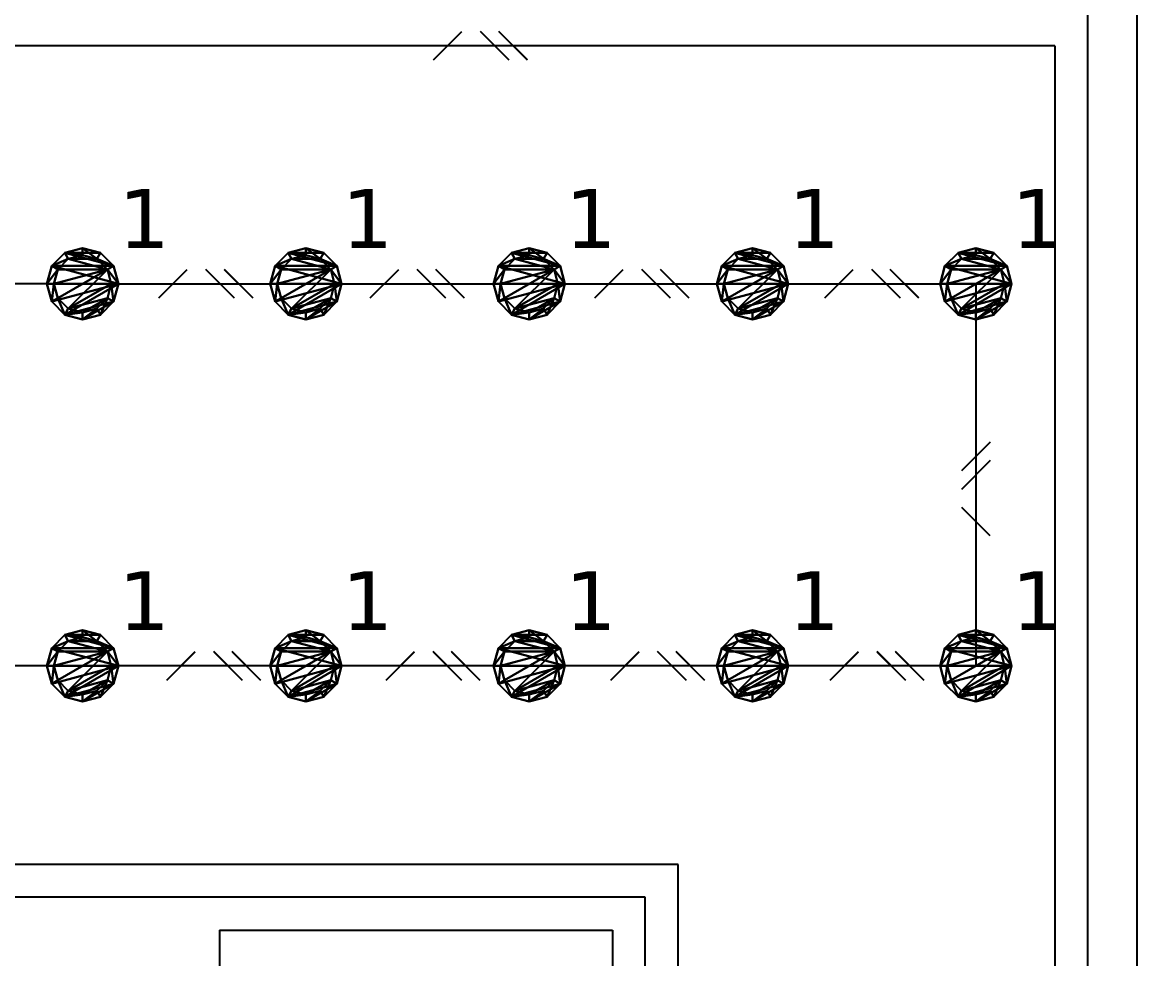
# Model space of a CAD drawing. Extents: x -9 to 600, y -23 to 65.
# Drawn here: x 269.562 to 272.963, y 25.061 to 27.92 of the extents above; entities that cross this region are included whole.
import ezdxf

# ---------------------------------------------------------------- set-up
doc = ezdxf.new("R2010")
doc.units = 0
doc.header["$LTSCALE"] = 0.8
doc.header["$MEASUREMENT"] = 0
doc.layers.get('0').update_dxf_attribs({"color": 3, "linetype": 'CONTINUOUS'})
for name, color, linetype in [('0_FIOS', 3, 'CONTINUOUS'), ('Desenho base', 7, 'CONTINUOUS'), ('ilum', 2, 'CONTINUOUS'), ('iluminação', 2, 'CONTINUOUS')]:
    doc.layers.add(name, color=color, linetype=linetype)
doc.layers.add('DLX_LUM', color=7, linetype='CONTINUOUS', true_color=0xffd400)
doc.layers.add('DLX_LUMKEY_IDX', color=7, linetype='CONTINUOUS', true_color=0x969696)
doc.styles.add('TableTextStyle', font='')
doc.styles.get('TableTextStyle').set_extended_font_data('VERDANA.TTF')

# ---------------------------------------------------------------- blocks, each defined once
blk = doc.blocks.new('575_2_0')
mesh = blk.add_polyface()
corners = [(0.0944, -0.0545), (0.109, 0, -0.03), (0.109, 0), (0.109, 0, -0.03), (0.0944, -0.0545), (0.0944, -0.0545, -0.03), (0.109, 0), (0.0944, 0.0545, -0.03), (0.0944, 0.0545), (0.0944, 0.0545, -0.03), (0.109, 0), (0.109, 0, -0.03), (0.0944, 0.0545), (0.0545, 0.0944, -0.03), (0.0545, 0.0944), (0.0545, 0.0944, -0.03), (0.0944, 0.0545), (0.0944, 0.0545, -0.03), (0.0545, 0.0944), (0, 0.109, -0.03), (0, 0.109), (0, 0.109, -0.03), (0.0545, 0.0944), (0.0545, 0.0944, -0.03), (0, 0.109), (-0.0545, 0.0944, -0.03), (-0.0545, 0.0944), (-0.0545, 0.0944, -0.03), (0, 0.109), (0, 0.109, -0.03), (-0.0545, 0.0944), (-0.0944, 0.0545, -0.03), (-0.0944, 0.0545), (-0.0944, 0.0545, -0.03), (-0.0545, 0.0944), (-0.0545, 0.0944, -0.03), (-0.0944, 0.0545), (-0.109, 0, -0.03), (-0.109, 0), (-0.109, 0, -0.03), (-0.0944, 0.0545), (-0.0944, 0.0545, -0.03), (-0.109, 0), (-0.0944, -0.0545, -0.03), (-0.0944, -0.0545), (-0.0944, -0.0545, -0.03), (-0.109, 0), (-0.109, 0, -0.03), (-0.0944, -0.0545), (-0.0545, -0.0944, -0.03), (-0.0545, -0.0944), (-0.0545, -0.0944, -0.03), (-0.0944, -0.0545), (-0.0944, -0.0545, -0.03), (-0.0545, -0.0944), (0, -0.109, -0.03), (0, -0.109), (0, -0.109, -0.03), (-0.0545, -0.0944), (-0.0545, -0.0944, -0.03), (0, -0.109), (0.0545, -0.0944, -0.03), (0.0545, -0.0944), (0.0545, -0.0944, -0.03), (0, -0.109), (0, -0.109, -0.03), (0.0545, -0.0944), (0.0944, -0.0545, -0.03), (0.0944, -0.0545), (0.0944, -0.0545, -0.03), (0.0545, -0.0944), (0.0545, -0.0944, -0.03), (0.0944, -0.0545, -0.03), (0.0875, 0, -0.03), (0.109, 0, -0.03), (0.0437, 0.0758, -0.03), (0, 0.109, -0.03), (0.0545, 0.0944, -0.03), (0, 0.0875, -0.03), (0, 0.109, -0.03), (0.0437, 0.0758, -0.03), (0, 0.0875, -0.03), (-0.0545, 0.0944, -0.03), (0, 0.109, -0.03), (-0.0437, 0.0758, -0.03), (-0.0545, 0.0944, -0.03), (0, 0.0875, -0.03), (-0.0437, 0.0758, -0.03), (-0.0944, 0.0545, -0.03), (-0.0545, 0.0944, -0.03), (-0.0758, 0.0437, -0.03), (-0.0944, 0.0545, -0.03), (-0.0437, 0.0758, -0.03), (-0.0758, 0.0437, -0.03), (-0.109, 0, -0.03), (-0.0944, 0.0545, -0.03), (-0.0875, 0, -0.03), (-0.109, 0, -0.03), (-0.0758, 0.0437, -0.03), (-0.0875, 0, -0.03), (-0.0944, -0.0545, -0.03), (-0.109, 0, -0.03), (-0.0758, -0.0437, -0.03), (-0.0944, -0.0545, -0.03), (-0.0875, 0, -0.03), (-0.0758, -0.0437, -0.03), (-0.0545, -0.0944, -0.03), (-0.0944, -0.0545, -0.03), (-0.0437, -0.0758, -0.03), (-0.0545, -0.0944, -0.03), (-0.0758, -0.0437, -0.03), (0.0944, 0.0545, -0.03), (0.0437, 0.0758, -0.03), (0.0545, 0.0944, -0.03), (0.0944, 0.0545, -0.03), (0.0758, 0.0437, -0.03), (0.0437, 0.0758, -0.03), (0.109, 0, -0.03), (0.0758, 0.0437, -0.03), (0.0944, 0.0545, -0.03), (0.109, 0, -0.03), (0.0875, 0, -0.03), (0.0758, 0.0437, -0.03), (0.0944, -0.0545, -0.03), (0.0758, -0.0437, -0.03), (0.0875, 0, -0.03), (0.0545, -0.0944, -0.03), (0.0758, -0.0437, -0.03), (0.0944, -0.0545, -0.03), (0.0545, -0.0944, -0.03), (0.0437, -0.0758, -0.03), (0.0758, -0.0437, -0.03), (0, -0.109, -0.03), (0.0437, -0.0758, -0.03), (0.0545, -0.0944, -0.03), (0, -0.109, -0.03), (0, -0.0875, -0.03), (0.0437, -0.0758, -0.03), (-0.0545, -0.0944, -0.03), (0, -0.0875, -0.03), (0, -0.109, -0.03), (0, -0.0875, -0.03), (-0.0545, -0.0944, -0.03), (-0.0437, -0.0758, -0.03), (0.109, 0), (-0.0944, 0.0545), (-0.109, 0), (0.0944, -0.0545), (0, -0.109), (0.0545, -0.0944), (0.0944, -0.0545), (-0.0545, -0.0944), (0, -0.109), (0.109, 0), (-0.0545, -0.0944), (0.0944, -0.0545), (0.109, 0), (-0.0944, -0.0545), (-0.0545, -0.0944), (0.109, 0), (-0.109, 0), (-0.0944, -0.0545), (0.0944, 0.0545), (-0.0944, 0.0545), (0.109, 0), (0.0944, 0.0545), (-0.0545, 0.0944), (-0.0944, 0.0545), (0.0545, 0.0944), (-0.0545, 0.0944), (0.0944, 0.0545), (-0.0545, 0.0944), (0.0545, 0.0944), (0, 0.109)]
mesh.append_faces([[corners[k] for k in face] for face in [(0, 1, 2), (3, 4, 5), (6, 7, 8), (9, 10, 11), (12, 13, 14), (15, 16, 17), (18, 19, 20), (21, 22, 23), (24, 25, 26), (27, 28, 29), (30, 31, 32), (33, 34, 35), (36, 37, 38), (39, 40, 41), (42, 43, 44), (45, 46, 47), (48, 49, 50), (51, 52, 53), (54, 55, 56), (57, 58, 59), (60, 61, 62), (63, 64, 65), (66, 67, 68), (69, 70, 71), (72, 73, 74), (75, 76, 77), (78, 79, 80), (81, 82, 83), (84, 85, 86), (87, 88, 89), (90, 91, 92), (93, 94, 95), (96, 97, 98), (99, 100, 101), (102, 103, 104), (105, 106, 107), (108, 109, 110), (111, 112, 113), (114, 115, 116), (117, 118, 119), (120, 121, 122), (123, 124, 125), (126, 127, 128), (129, 130, 131), (132, 133, 134), (135, 136, 137), (138, 139, 140), (141, 142, 143), (144, 145, 146), (147, 148, 149), (150, 151, 152), (153, 154, 155), (156, 157, 158), (159, 160, 161), (162, 163, 164), (165, 166, 167), (168, 169, 170), (171, 172, 173)]])
blk = doc.blocks.new('575_2_1')
mesh = blk.add_polyface()
corners = [(-0.0875, 0, -0.03), (0.0758, 0.0437, -0.03), (-0.0758, -0.0437, -0.03), (0, -0.0875, -0.03), (0.0758, -0.0437, -0.03), (0.0437, -0.0758, -0.03), (-0.0437, -0.0758, -0.03), (0.0758, -0.0437, -0.03), (0, -0.0875, -0.03), (-0.0437, -0.0758, -0.03), (0.0875, 0, -0.03), (0.0758, -0.0437, -0.03), (-0.0437, -0.0758, -0.03), (0.0758, 0.0437, -0.03), (0.0875, 0, -0.03), (-0.0758, -0.0437, -0.03), (0.0758, 0.0437, -0.03), (-0.0437, -0.0758, -0.03), (-0.0758, 0.0437, -0.03), (0.0758, 0.0437, -0.03), (-0.0875, 0, -0.03), (-0.0437, 0.0758, -0.03), (0.0758, 0.0437, -0.03), (-0.0758, 0.0437, -0.03), (-0.0437, 0.0758, -0.03), (0.0437, 0.0758, -0.03), (0.0758, 0.0437, -0.03), (0.0437, 0.0758, -0.03), (-0.0437, 0.0758, -0.03), (0, 0.0875, -0.03)]
mesh.append_faces([[corners[k] for k in face] for face in [(0, 1, 2), (3, 4, 5), (6, 7, 8), (9, 10, 11), (12, 13, 14), (15, 16, 17), (18, 19, 20), (21, 22, 23), (24, 25, 26), (27, 28, 29)]])
blk = doc.blocks.new('MONO')
at = {"layer": '0_FIOS'}
for p, q in [((-3.356, -0.78), (-1.797, 0.78)), ((0.78, -0.78), (-0.78, 0.78)), ((1.797, -0.78), (0.238, 0.78))]:
    blk.add_line(p, q, dxfattribs=at)

msp = doc.modelspace()

# ---------------------------------------------------------------- linework, layer by layer
at = {"layer": 'Desenho base'}
for p, q in [((272.8135, 27.948), (272.8135, 23.348)), ((272.9635, 27.948), (272.9635, 23.348)), ((270.1635, 25.148), (271.3635, 25.148)), ((270.1635, 25.148), (270.1635, 24.598)), ((271.3635, 25.148), (271.3635, 21.723))]:
    msp.add_line(p, q, dxfattribs=at)
at = {"layer": 'ilum'}
for p, q in [((270.8169, 27.8047), (270.9036, 27.8914)), ((270.9601, 27.8914), (271.0468, 27.8047)), ((271.0167, 27.8914), (271.1034, 27.8047)), ((272.7135, 27.848), (269.2935, 27.848)), ((272.7135, 27.848), (272.7135, 18.7068)), ((269.9787, 27.078, 2.8), (270.0654, 27.1647, 2.8)), ((270.122, 27.1647, 2.8), (270.2087, 27.078, 2.8)), ((270.1785, 27.1647, 2.8), (270.2652, 27.078, 2.8)), ((270.624, 27.078, 2.8), (270.7107, 27.1647, 2.8)), ((270.7673, 27.1647, 2.8), (270.854, 27.078, 2.8)), ((270.8238, 27.1647, 2.8), (270.9105, 27.078, 2.8)), ((271.3096, 27.078, 2.8), (271.3963, 27.1647, 2.8)), ((271.4529, 27.1647, 2.8), (271.5396, 27.078, 2.8)), ((271.5094, 27.1647, 2.8), (271.5961, 27.078, 2.8)), ((272.0114, 27.078, 2.8), (272.098, 27.1647, 2.8)), ((272.1546, 27.1647, 2.8), (272.2413, 27.078, 2.8)), ((272.2112, 27.1647, 2.8), (272.2979, 27.078, 2.8)), ((269.746, 27.1213, 2.8), (269.1935, 27.1213)), ((269.746, 27.1213, 2.8), (272.4726, 27.1213, 2.8)), ((272.4726, 27.1213, 2.8), (272.4726, 25.9547, 2.8)), ((272.4293, 26.5512, 2.8), (272.516, 26.6379, 2.8)), ((272.4293, 26.4947, 2.8), (272.516, 26.5814, 2.8)), ((272.516, 26.3514, 2.8), (272.4293, 26.4381, 2.8)), ((270.0029, 25.9113, 2.8), (270.0896, 25.998, 2.8)), ((270.1462, 25.998, 2.8), (270.2329, 25.9113, 2.8)), ((270.2027, 25.998, 2.8), (270.2894, 25.9113, 2.8)), ((270.6724, 25.9113, 2.8), (270.7591, 25.998, 2.8)), ((270.8157, 25.998, 2.8), (270.9024, 25.9113, 2.8)), ((270.8722, 25.998, 2.8), (270.9589, 25.9113, 2.8)), ((271.358, 25.9113, 2.8), (271.4447, 25.998, 2.8)), ((271.5013, 25.998, 2.8), (271.588, 25.9113, 2.8)), ((271.5578, 25.998, 2.8), (271.6445, 25.9113, 2.8)), ((272.0275, 25.9113, 2.8), (272.1142, 25.998, 2.8)), ((272.1707, 25.998, 2.8), (272.2574, 25.9113, 2.8)), ((272.2273, 25.998, 2.8), (272.314, 25.9113, 2.8)), ((272.4726, 25.9547, 2.8), (269.0643, 25.9547, 2.8)), ((271.5635, 25.348), (269.3947, 25.348)), ((271.5635, 18.128), (271.5635, 25.348)), ((271.4635, 25.248), (269.2947, 25.248, 2.8)), ((271.4635, 21.123), (271.4635, 25.248))]:
    msp.add_line(p, q, dxfattribs=at)

# ---------------------------------------------------------------- block references
at = {"layer": 'DLX_LUM'}
for name, p in [('575_2_0', (269.746, 27.1213, 2.83)), ('575_2_0', (269.746, 27.1213, 2.83)), ('575_2_0', (270.4276, 27.1213, 2.83)), ('575_2_0', (270.4276, 27.1213, 2.83)), ('575_2_0', (271.1093, 27.1213, 2.83)), ('575_2_0', (271.1093, 27.1213, 2.83)), ('575_2_0', (271.791, 27.1213, 2.83)), ('575_2_0', (271.791, 27.1213, 2.83)), ('575_2_0', (272.4726, 27.1213, 2.83)), ('575_2_0', (272.4726, 27.1213, 2.83)), ('575_2_1', (269.746, 27.1213, 2.83)), ('575_2_1', (269.746, 27.1213, 2.83)), ('575_2_1', (270.4276, 27.1213, 2.83)), ('575_2_1', (270.4276, 27.1213, 2.83)), ('575_2_1', (271.1093, 27.1213, 2.83)), ('575_2_1', (271.1093, 27.1213, 2.83)), ('575_2_1', (271.791, 27.1213, 2.83)), ('575_2_1', (271.791, 27.1213, 2.83)), ('575_2_1', (272.4726, 27.1213, 2.83)), ('575_2_1', (272.4726, 27.1213, 2.83)), ('575_2_0', (269.746, 25.9547, 2.83)), ('575_2_0', (269.746, 25.9547, 2.83)), ('575_2_0', (270.4276, 25.9547, 2.83)), ('575_2_0', (270.4276, 25.9547, 2.83)), ('575_2_0', (271.1093, 25.9547, 2.83)), ('575_2_0', (271.1093, 25.9547, 2.83)), ('575_2_0', (271.791, 25.9547, 2.83)), ('575_2_0', (271.791, 25.9547, 2.83)), ('575_2_0', (272.4726, 25.9547, 2.83)), ('575_2_0', (272.4726, 25.9547, 2.83)), ('575_2_1', (269.746, 25.9547, 2.83)), ('575_2_1', (269.746, 25.9547, 2.83)), ('575_2_1', (270.4276, 25.9547, 2.83)), ('575_2_1', (270.4276, 25.9547, 2.83)), ('575_2_1', (271.1093, 25.9547, 2.83)), ('575_2_1', (271.1093, 25.9547, 2.83)), ('575_2_1', (271.791, 25.9547, 2.83)), ('575_2_1', (271.791, 25.9547, 2.83)), ('575_2_1', (272.4726, 25.9547, 2.83)), ('575_2_1', (272.4726, 25.9547, 2.83))]:
    msp.add_blockref(name, p, dxfattribs=at)
at = {"layer": 'iluminação', "xscale": 0.05560094617944675, "yscale": 0.05560094617944675, "zscale": 0.05560094617944675}
for p in [(271.0035, 27.848), (270.1653, 27.1213, 2.8), (270.8106, 27.1213, 2.8), (271.4962, 27.1213, 2.8), (272.198, 27.1213, 2.8), (270.1895, 25.9547, 2.8), (270.859, 25.9547, 2.8), (271.5446, 25.9547, 2.8), (272.2141, 25.9547, 2.8)]:
    msp.add_blockref('MONO', p, dxfattribs=at)
at = {"layer": 'iluminação', "xscale": 0.05560094617944675, "yscale": 0.05560094617944675, "zscale": 0.05560094617944675, "rotation": 90}
msp.add_blockref('MONO', (272.4726, 26.538, 2.8), dxfattribs=at)

# ---------------------------------------------------------------- texts
at = {"layer": 'DLX_LUMKEY_IDX', "style": 'TableTextStyle'}
for p in [(269.855, 27.2303, 2.83), (270.5366, 27.2303, 2.83), (271.2183, 27.2303, 2.83), (271.9, 27.2303, 2.83), (272.5816, 27.2303, 2.83), (269.855, 26.0637, 2.83), (270.5366, 26.0637, 2.83), (271.2183, 26.0637, 2.83), (271.9, 26.0637, 2.83), (272.5816, 26.0637, 2.83)]:
    msp.add_text('1', height=0.18, dxfattribs=at).set_placement(p)

doc.saveas('drawing.dxf')
